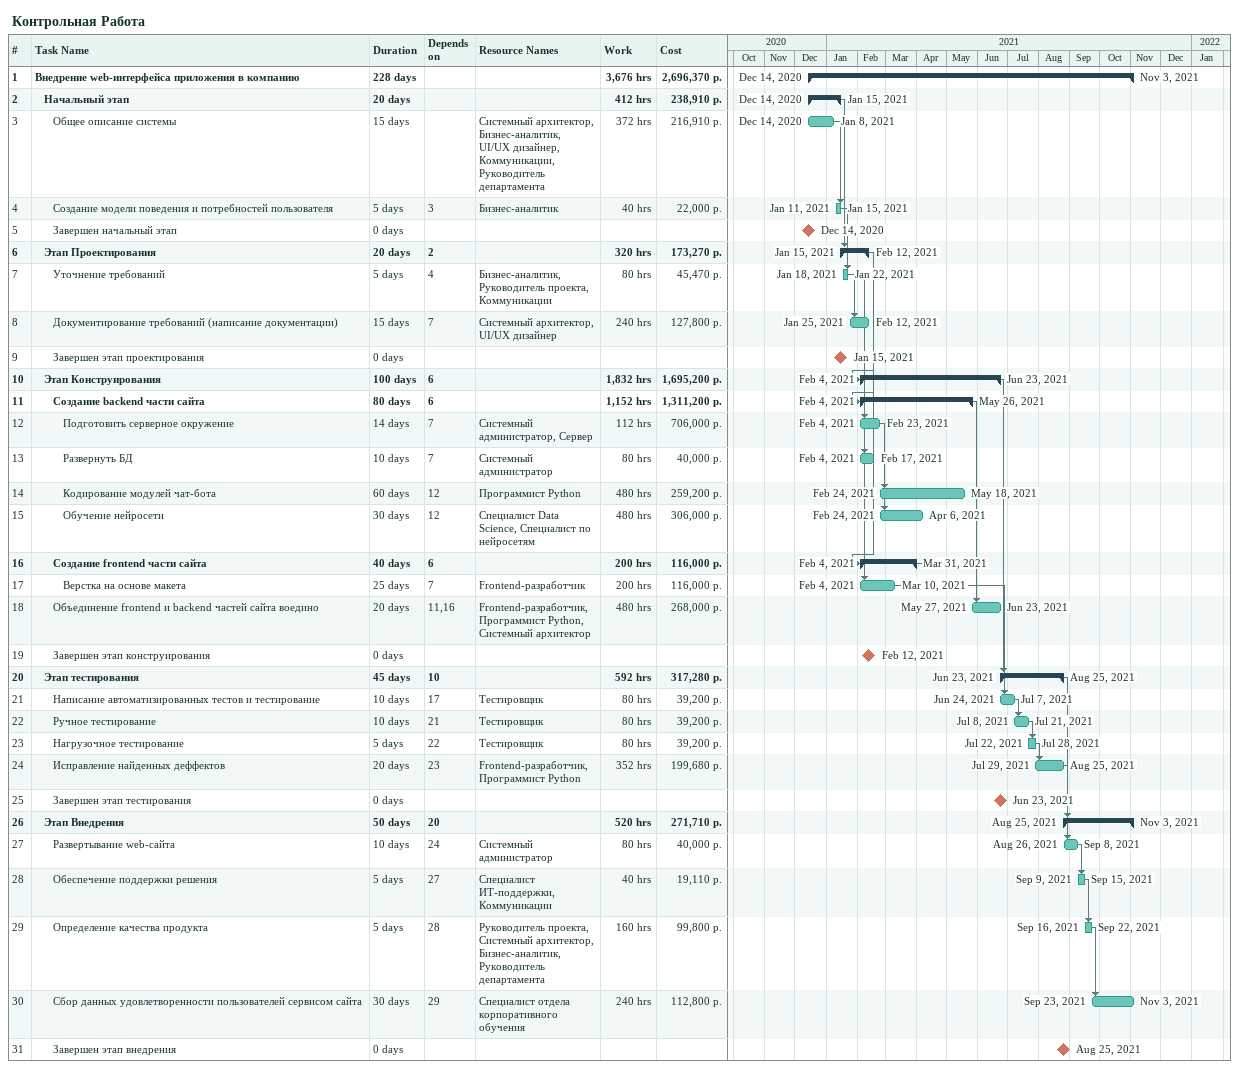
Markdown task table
Контрольная Работа

| ID | Level | Task | Duration | Start | Finish | Predecessors | Resources | Work (h) | Cost (р.) |
|---|---|---|---|---|---|---|---|---|---|
| 1 | 1 | **Внедрение web-интерфейса приложения в компанию** | 228d | 2020-12-14 | 2021-11-03 |  |  | 3676 | 2696370 |
| 2 | 2 | **Начальный этап** | 20d | 2020-12-14 | 2021-01-15 |  |  | 412 | 238910 |
| 3 | 3 | Общее описание системы | 15d | 2020-12-14 | 2021-01-08 |  | Системный архитектор, Бизнес-аналитик, UI/UX дизайнер, Коммуникации, Руководитель департамента | 372 | 216910 |
| 4 | 3 | Создание модели поведения и потребностей пользователя | 5d | 2021-01-11 | 2021-01-15 | 3 | Бизнес-аналитик | 40 | 22000 |
| 5 | 3 | Завершен начальный этап | 0d | 2020-12-14 | 2020-12-14 |  |  |  |  |
| 6 | 2 | **Этап Проектирования** | 20d | 2021-01-15 | 2021-02-12 | 2 |  | 320 | 173270 |
| 7 | 3 | Уточнение требований | 5d | 2021-01-18 | 2021-01-22 | 4 | Бизнес-аналитик, Руководитель проекта, Коммуникации | 80 | 45470 |
| 8 | 3 | Документирование требований (написание документации) | 15d | 2021-01-25 | 2021-02-12 | 7 | Системный архитектор, UI/UX дизайнер | 240 | 127800 |
| 9 | 3 | Завершен этап проектирования | 0d | 2021-01-15 | 2021-01-15 |  |  |  |  |
| 10 | 2 | **Этап Конструирования** | 100d | 2021-02-04 | 2021-06-23 | 6 |  | 1832 | 1695200 |
| 11 | 3 | **Создание backend части сайта** | 80d | 2021-02-04 | 2021-05-26 | 6 |  | 1152 | 1311200 |
| 12 | 4 | Подготовить серверное окружение | 14d | 2021-02-04 | 2021-02-23 | 7 | Системный администратор, Сервер | 112 | 706000 |
| 13 | 4 | Развернуть БД | 10d | 2021-02-04 | 2021-02-17 | 7 | Системный администратор | 80 | 40000 |
| 14 | 4 | Кодирование модулей чат-бота | 60d | 2021-02-24 | 2021-05-18 | 12 | Программист Python | 480 | 259200 |
| 15 | 4 | Обучение нейросети | 30d | 2021-02-24 | 2021-04-06 | 12 | Специалист Data Science, Специалист по нейросетям | 480 | 306000 |
| 16 | 3 | **Создание frontend части сайта** | 40d | 2021-02-04 | 2021-03-31 | 6 |  | 200 | 116000 |
| 17 | 4 | Верстка на основе макета | 25d | 2021-02-04 | 2021-03-10 | 7 | Frontend-разработчик | 200 | 116000 |
| 18 | 3 | Объединение frontend и backend частей сайта воедино | 20d | 2021-05-27 | 2021-06-23 | 11, 16 | Frontend-разработчик, Программист Python, Системный архитектор | 480 | 268000 |
| 19 | 3 | Завершен этап конструирования | 0d | 2021-02-12 | 2021-02-12 |  |  |  |  |
| 20 | 2 | **Этап тестирования** | 45d | 2021-06-23 | 2021-08-25 | 10 |  | 592 | 317280 |
| 21 | 3 | Написание автоматизированных тестов и тестирование | 10d | 2021-06-24 | 2021-07-07 | 17 | Тестировщик | 80 | 39200 |
| 22 | 3 | Ручное тестирование | 10d | 2021-07-08 | 2021-07-21 | 21 | Тестировщик | 80 | 39200 |
| 23 | 3 | Нагрузочное тестирование | 5d | 2021-07-22 | 2021-07-28 | 22 | Тестировщик | 80 | 39200 |
| 24 | 3 | Исправление найденных деффектов | 20d | 2021-07-29 | 2021-08-25 | 23 | Frontend-разработчик, Программист Python | 352 | 199680 |
| 25 | 3 | Завершен этап тестирования | 0d | 2021-06-23 | 2021-06-23 |  |  |  |  |
| 26 | 2 | **Этап Внедрения** | 50d | 2021-08-25 | 2021-11-03 | 20 |  | 520 | 271710 |
| 27 | 3 | Развертывание web-сайта | 10d | 2021-08-26 | 2021-09-08 | 24 | Системный администратор | 80 | 40000 |
| 28 | 3 | Обеспечение поддержки решения | 5d | 2021-09-09 | 2021-09-15 | 27 | Специалист ИТ-поддержки, Коммуникации | 40 | 19110 |
| 29 | 3 | Определение качества продукта | 5d | 2021-09-16 | 2021-09-22 | 28 | Руководитель проекта, Системный архитектор, Бизнес-аналитик, Руководитель департамента | 160 | 99800 |
| 30 | 3 | Сбор данных удовлетворенности пользователей сервисом сайта | 30d | 2021-09-23 | 2021-11-03 | 29 | Специалист отдела корпоративного обучения | 240 | 112800 |
| 31 | 3 | Завершен этап внедрения | 0d | 2021-08-25 | 2021-08-25 |  |  |  |  |
